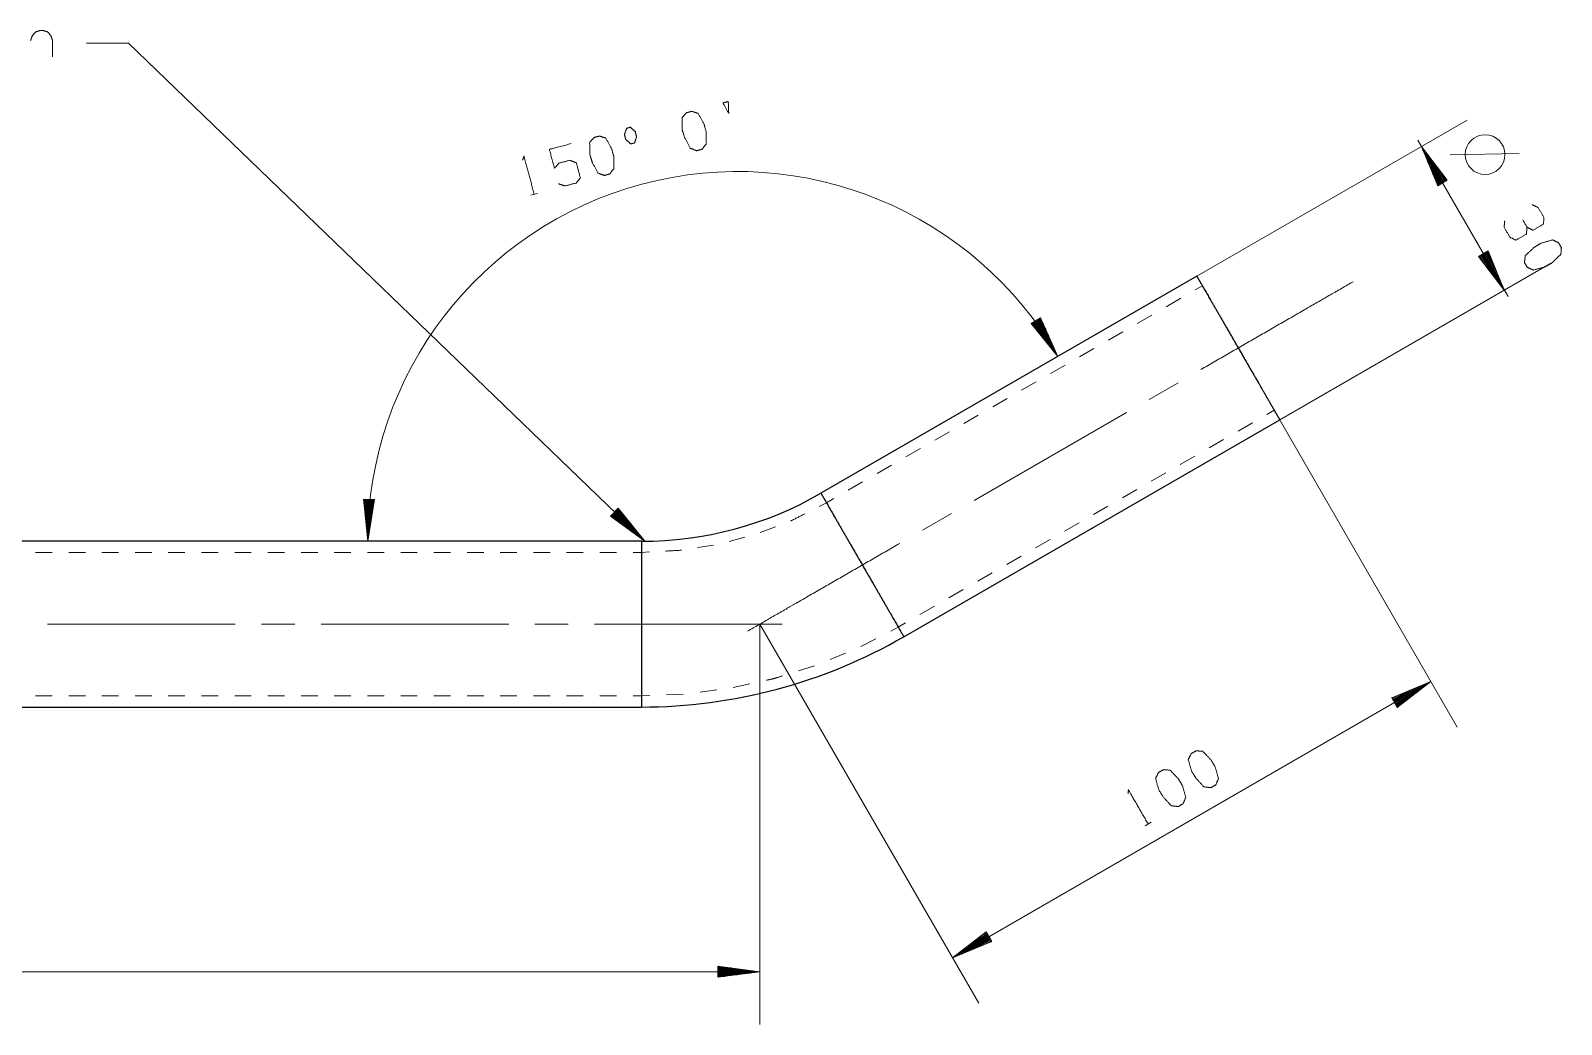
# Paper-space layout 'SHT2' of a CAD drawing. Header units: millimetres. Extents: x 0 to 420, y 0 to 297.
# Drawn here: x 199.8 to 292.1, y 159 to 219 of the extents above; entities that cross this region are included whole.
import ezdxf

# ---------------------------------------------------------------- set-up
doc = ezdxf.new("R2010")
doc.units = ezdxf.units.MM
doc.layers.add('101', color=7, linetype='Continuous', true_color=0xffffff)

psp = doc.layouts.new('SHT2')

# ---------------------------------------------------------------- linework, layer by layer
at = {"layer": '101', "color": 22, "linetype": 'Continuous', "lineweight": 18}
for p, q in [((203.136, 218.247), (205.676, 218.247)), ((205.676, 218.247), (236.816, 188.191)), ((270.125, 204.187), (286.424, 213.597)), ((283.449, 212.4), (288.9, 202.958)), ((285.234, 209.977), (283.675, 212.009)), ((283.675, 212.009), (284.655, 209.643)), ((284.923, 209.797), (283.749, 211.83)), ((284.967, 209.822), (283.793, 211.855)), ((285.011, 209.848), (284.03, 211.546)), ((284.879, 209.772), (283.898, 211.47)), ((284.835, 209.746), (284.047, 211.111)), ((284.791, 209.721), (284.196, 210.751)), ((285.055, 209.873), (284.267, 211.238)), ((285.099, 209.899), (284.504, 210.929)), ((285.143, 209.924), (284.741, 210.62)), ((284.747, 209.695), (284.345, 210.391)), ((284.703, 209.67), (284.494, 210.032)), ((284.659, 209.645), (284.643, 209.672)), ((284.659, 209.645), (284.643, 209.672)), ((284.655, 209.643), (285.234, 209.977)), ((285.187, 209.949), (284.978, 210.311)), ((285.231, 209.975), (285.215, 210.002)), ((285.231, 209.975), (285.215, 210.002)), ((287.694, 205.716), (287.115, 205.382)), ((287.115, 205.382), (288.675, 203.349)), ((287.119, 205.384), (287.135, 205.356)), ((287.119, 205.384), (287.135, 205.356)), ((287.163, 205.409), (287.372, 205.047)), ((287.207, 205.435), (287.608, 204.739)), ((287.251, 205.46), (287.845, 204.43)), ((287.295, 205.485), (288.082, 204.121)), ((287.339, 205.511), (288.319, 203.812)), ((287.383, 205.536), (288.556, 203.504)), ((287.427, 205.562), (288.6, 203.529)), ((287.471, 205.587), (288.451, 203.889)), ((287.515, 205.612), (288.302, 204.248)), ((287.559, 205.638), (288.153, 204.608)), ((287.603, 205.663), (288.004, 204.967)), ((287.647, 205.689), (287.855, 205.327)), ((287.691, 205.714), (287.707, 205.686)), ((287.691, 205.714), (287.707, 205.686)), ((288.675, 203.349), (287.694, 205.716)), ((275.125, 195.526), (291.424, 204.937)), ((260.696, 201.685), (260.126, 201.335)), ((260.126, 201.335), (261.743, 199.347)), ((260.13, 201.337), (260.147, 201.31)), ((260.13, 201.337), (260.147, 201.31)), ((260.173, 201.364), (260.392, 201.008)), ((260.216, 201.39), (260.638, 200.706)), ((260.26, 201.417), (260.883, 200.404)), ((260.303, 201.443), (261.129, 200.102)), ((260.346, 201.47), (261.375, 199.8)), ((260.389, 201.497), (261.62, 199.498)), ((260.433, 201.523), (261.664, 199.525)), ((260.476, 201.55), (261.504, 199.88)), ((260.519, 201.577), (261.345, 200.235)), ((260.562, 201.603), (261.186, 200.59)), ((260.606, 201.63), (261.027, 200.946)), ((260.649, 201.657), (260.868, 201.301)), ((260.692, 201.683), (260.709, 201.656)), ((260.692, 201.683), (260.709, 201.656)), ((261.743, 199.347), (260.696, 201.685)), ((272.625, 199.856), (285.836, 176.975)), ((220.509, 190.719), (219.841, 190.738)), ((219.841, 190.738), (220.103, 188.19)), ((219.845, 190.738), (219.844, 190.706)), ((219.845, 190.738), (219.844, 190.706)), ((219.896, 190.737), (219.884, 190.319)), ((219.946, 190.735), (219.924, 189.932)), ((219.997, 190.734), (219.963, 189.545)), ((220.048, 190.732), (220.003, 189.158)), ((220.099, 190.731), (220.043, 188.771)), ((220.149, 190.729), (220.083, 188.383)), ((220.103, 188.19), (220.509, 190.719)), ((220.2, 190.728), (220.134, 188.382)), ((220.251, 190.727), (220.195, 188.766)), ((220.302, 190.725), (220.257, 189.15)), ((220.353, 190.724), (220.319, 189.535)), ((220.403, 190.722), (220.381, 189.919)), ((220.454, 190.721), (220.442, 190.303)), ((220.505, 190.719), (220.504, 190.688)), ((220.505, 190.719), (220.504, 190.688)), ((235.221, 190.195), (234.757, 189.714)), ((234.757, 189.714), (236.816, 188.191)), ((234.759, 189.717), (234.782, 189.695)), ((234.759, 189.717), (234.782, 189.695)), ((234.795, 189.754), (235.095, 189.464)), ((234.83, 189.79), (235.408, 189.232)), ((234.865, 189.827), (235.721, 189.001)), ((234.901, 189.863), (236.034, 188.769)), ((234.936, 189.9), (236.347, 188.538)), ((234.971, 189.936), (236.66, 188.306)), ((235.006, 189.973), (236.695, 188.343)), ((235.042, 190.01), (236.453, 188.648)), ((235.077, 190.046), (236.21, 188.952)), ((235.112, 190.083), (235.968, 189.257)), ((235.148, 190.119), (235.726, 189.561)), ((235.183, 190.156), (235.483, 189.866)), ((235.218, 190.192), (235.241, 190.17)), ((235.218, 190.192), (235.241, 190.17)), ((236.816, 188.191), (235.221, 190.195)), ((243.757, 183.19), (243.757, 159.035)), ((243.757, 183.19), (256.968, 160.308)), ((255.381, 163.058), (284.248, 179.724)), ((284.248, 179.724), (281.881, 178.744)), ((281.96, 178.608), (282.99, 179.203)), ((281.985, 178.564), (283.349, 179.352)), ((282.01, 178.52), (283.709, 179.501)), ((282.036, 178.476), (284.069, 179.65)), ((282.061, 178.432), (284.094, 179.606)), ((282.087, 178.388), (283.785, 179.369)), ((282.216, 178.165), (284.248, 179.724)), ((281.881, 178.744), (282.216, 178.165)), ((281.883, 178.74), (281.911, 178.756)), ((281.883, 178.74), (281.911, 178.756)), ((281.909, 178.696), (282.271, 178.905)), ((281.934, 178.652), (282.63, 179.054)), ((282.112, 178.344), (283.476, 179.132)), ((282.137, 178.3), (283.168, 178.895)), ((282.163, 178.256), (282.859, 178.658)), ((282.188, 178.212), (282.55, 178.421)), ((282.214, 178.168), (282.241, 178.184)), ((282.214, 178.168), (282.241, 178.184)), ((257.413, 164.617), (255.381, 163.058)), ((257.542, 164.394), (255.844, 163.413)), ((257.517, 164.438), (256.153, 163.65)), ((257.492, 164.482), (256.461, 163.887)), ((257.466, 164.526), (256.77, 164.124)), ((257.441, 164.57), (257.079, 164.361)), ((257.415, 164.614), (257.388, 164.598)), ((257.415, 164.614), (257.388, 164.598)), ((257.748, 164.038), (257.413, 164.617)), ((255.381, 163.058), (257.748, 164.038)), ((257.568, 164.35), (255.535, 163.176)), ((257.593, 164.306), (255.561, 163.132)), ((257.619, 164.262), (255.92, 163.281)), ((257.644, 164.218), (256.28, 163.43)), ((257.669, 164.174), (256.639, 163.579)), ((257.695, 164.13), (256.999, 163.728)), ((257.72, 164.086), (257.358, 163.877)), ((257.746, 164.042), (257.718, 164.026)), ((257.746, 164.042), (257.718, 164.026)), ((241.217, 162.545), (241.217, 161.876)), ((243.757, 162.21), (241.217, 162.545)), ((241.217, 162.54), (241.249, 162.54)), ((241.217, 162.54), (241.249, 162.54)), ((243.757, 162.21), (88.757, 162.21)), ((241.217, 162.49), (241.635, 162.49)), ((241.217, 162.439), (242.021, 162.439)), ((241.217, 162.388), (242.407, 162.388)), ((241.217, 162.337), (242.793, 162.337)), ((241.217, 162.286), (243.179, 162.286)), ((241.217, 162.236), (243.565, 162.236)), ((241.217, 161.876), (243.757, 162.21)), ((241.217, 162.185), (243.565, 162.185)), ((241.217, 162.134), (243.179, 162.134)), ((241.217, 162.083), (242.793, 162.083)), ((241.217, 162.032), (242.407, 162.032)), ((241.217, 161.982), (242.021, 161.982)), ((241.217, 161.931), (241.635, 161.931)), ((241.217, 161.88), (241.249, 161.88)), ((241.217, 161.88), (241.249, 161.88))]:
    psp.add_line(p, q, dxfattribs=at)
at = {"layer": '101', "color": 72, "linetype": 'Continuous', "lineweight": 18}
for p, q in [((285.405, 211.509), (289.566, 211.602)), ((229.943, 209.081), (230.353, 209.19)), ((267, 171.027), (267.367, 171.239))]:
    psp.add_line(p, q, dxfattribs=at)
at = {"layer": '101', "color": 151, "linetype": 'Continuous', "lineweight": 25}
for p, q in [((270.125, 204.187), (247.445, 191.093)), ((252.445, 182.432), (275.125, 195.526)), ((236.612, 188.19), (120.424, 188.19)), ((93.757, 178.19), (236.612, 178.19))]:
    psp.add_line(p, q, dxfattribs=at)
at = {"layer": '101', "color": 53, "linetype": 'Continuous', "lineweight": 18}
for p, q in [((270.458, 203.609), (270.022, 203.357)), ((269.15, 202.854), (268.278, 202.35)), ((267.405, 201.847), (266.533, 201.343)), ((265.661, 200.839), (264.788, 200.336)), ((263.916, 199.832), (263.044, 199.328)), ((262.172, 198.825), (261.299, 198.321)), ((260.427, 197.818), (259.555, 197.314)), ((258.682, 196.81), (257.81, 196.307)), ((256.938, 195.803), (256.066, 195.3)), ((274.355, 195.852), (274.792, 196.104)), ((272.611, 194.845), (273.483, 195.348)), ((255.193, 194.796), (254.321, 194.292)), ((270.866, 193.837), (271.739, 194.341)), ((253.449, 193.789), (252.576, 193.285)), ((269.122, 192.83), (269.994, 193.334)), ((251.704, 192.781), (250.832, 192.278)), ((267.377, 191.823), (268.249, 192.327)), ((249.96, 191.774), (249.087, 191.271)), ((265.633, 190.816), (266.505, 191.319)), ((247.779, 190.515), (247.345, 190.294)), ((248.215, 190.767), (247.779, 190.515)), ((263.888, 189.808), (264.76, 190.312)), ((242.855, 188.44), (241.914, 188.188)), ((244.696, 189.07), (243.786, 188.721)), ((262.143, 188.801), (263.016, 189.305)), ((201.065, 187.523), (200.064, 187.523)), ((203.068, 187.523), (202.066, 187.523)), ((205.07, 187.523), (204.069, 187.523)), ((207.073, 187.523), (206.072, 187.523)), ((209.076, 187.523), (208.074, 187.523)), ((211.078, 187.523), (210.077, 187.523)), ((213.081, 187.523), (212.08, 187.523)), ((215.084, 187.523), (214.082, 187.523)), ((217.086, 187.523), (216.085, 187.523)), ((219.089, 187.523), (218.088, 187.523)), ((221.092, 187.523), (220.09, 187.523)), ((223.094, 187.523), (222.093, 187.523)), ((225.097, 187.523), (224.096, 187.523)), ((227.1, 187.523), (226.098, 187.523)), ((229.102, 187.523), (228.101, 187.523)), ((231.105, 187.523), (230.104, 187.523)), ((233.108, 187.523), (232.106, 187.523)), ((235.11, 187.523), (234.109, 187.523)), ((236.612, 187.523), (236.111, 187.523)), ((237.099, 187.549), (236.612, 187.523)), ((240.967, 187.965), (240.005, 187.813)), ((260.399, 187.794), (261.271, 188.298)), ((258.654, 186.787), (259.527, 187.29)), ((256.91, 185.78), (257.782, 186.283)), ((255.165, 184.772), (256.037, 185.276)), ((253.421, 183.765), (254.293, 184.269)), ((251.662, 182.776), (252.112, 183.01)), ((252.112, 183.01), (252.548, 183.261)), ((249.863, 181.839), (250.763, 182.307)), ((247.996, 181.049), (248.933, 181.438)), ((246.086, 180.37), (247.054, 180.675)), ((240.152, 179.085), (241.157, 179.217)), ((242.16, 179.364), (243.15, 179.584)), ((200.064, 178.856), (201.065, 178.856)), ((202.066, 178.856), (203.068, 178.856)), ((204.069, 178.856), (205.07, 178.856)), ((206.072, 178.856), (207.073, 178.856)), ((208.074, 178.856), (209.076, 178.856)), ((210.077, 178.856), (211.078, 178.856)), ((212.08, 178.856), (213.081, 178.856)), ((214.082, 178.856), (215.084, 178.856)), ((216.085, 178.856), (217.086, 178.856)), ((218.088, 178.856), (219.089, 178.856)), ((220.09, 178.856), (221.092, 178.856)), ((222.093, 178.856), (223.094, 178.856)), ((224.096, 178.856), (225.097, 178.856)), ((226.098, 178.856), (227.1, 178.856)), ((228.101, 178.856), (229.102, 178.856)), ((230.104, 178.856), (231.105, 178.856)), ((232.106, 178.856), (233.108, 178.856)), ((234.109, 178.856), (235.11, 178.856)), ((236.111, 178.856), (236.612, 178.856)), ((236.612, 178.856), (237.119, 178.879)), ((238.132, 178.923), (239.145, 178.967))]:
    psp.add_line(p, q, dxfattribs=at)
at = {"layer": '101', "color": 151, "linetype": 'Continuous', "lineweight": 18}
for p, q in [((267.255, 196.756), (268.993, 197.759)), ((256.69, 190.657), (265.88, 195.962)), ((253.578, 188.859), (255.315, 189.863)), ((200.783, 183.19), (212.105, 183.19)), ((213.692, 183.19), (215.699, 183.19)), ((217.286, 183.19), (228.609, 183.19)), ((230.196, 183.19), (232.203, 183.19))]:
    psp.add_line(p, q, dxfattribs=at)
at = {"layer": '101', "color": 72, "linetype": 'Continuous', "lineweight": 18}
psp.add_circle((287.515, 211.53), 1.2, dxfattribs=at)
at = {"layer": '101', "color": 22, "linetype": 'Continuous', "lineweight": 18}
psp.add_arc((242.418, 188.19), 22.315, 30, 180, dxfattribs=at)
at = {"layer": '101', "color": 151, "linetype": 'Continuous', "lineweight": 25}
for radius in [21.667, 31.667]:
    psp.add_arc((236.612, 209.856), radius, 270, 300, dxfattribs=at)
at = {"layer": '101', "color": 72, "linetype": 'Continuous', "lineweight": 18}
for points, knots in [([(199.767, 218.409), (199.873, 218.709), (200.067, 218.934), (200.314, 219.009), (200.544, 219.009), (200.792, 218.934), (200.986, 218.709), (201.092, 218.409), (201.092, 217.434)], [0, 0, 0.107754, 0.208453, 0.296011, 0.373821, 0.461379, 0.562078, 0.669834, 1, 1]), ([(241.884, 214.014), (241.532, 214.644), (241.856, 214.731), (241.884, 214.014)], [0, 0, 0.406594, 0.595726, 1, 1]), ([(240.272, 211.848), (240.532, 212.177), (240.521, 212.898), (240.398, 213.357), (240.04, 214.012), (239.657, 214.142), (239.333, 214.055), (239.067, 213.751), (239.084, 213.005), (239.224, 212.551), (239.559, 211.916), (239.948, 211.761), (240.272, 211.848)], [0, 0, 0.067526, 0.183972, 0.260584, 0.380943, 0.446141, 0.500306, 0.565505, 0.685864, 0.762529, 0.87831, 0.945835, 1, 1]), ([(234.7, 210.355), (234.959, 210.683), (234.949, 211.405), (234.826, 211.864), (234.468, 212.519), (234.085, 212.649), (233.761, 212.562), (233.494, 212.258), (233.511, 211.512), (233.651, 211.058), (233.986, 210.423), (234.375, 210.268), (234.7, 210.355)], [0, 0, 0.067526, 0.18397, 0.260583, 0.380945, 0.446142, 0.500308, 0.565504, 0.685864, 0.762528, 0.878311, 0.945836, 1, 1]), ([(235.983, 212.174), (236.205, 212.234), (236.326, 212.603), (236.242, 212.916), (235.953, 213.176), (235.731, 213.116), (235.593, 212.743), (235.677, 212.429), (235.983, 212.174)], [0, 0, 0.085679, 0.230394, 0.351583, 0.496291, 0.581977, 0.730392, 0.85158, 1, 1]), ([(231.623, 209.764), (232.006, 209.633), (232.672, 209.812), (232.938, 210.116), (232.692, 211.033), (232.303, 211.188), (231.637, 211.01), (231.371, 210.705), (231.067, 211.84), (232.381, 212.193)], [0, 0, 0.062228, 0.168344, 0.230573, 0.376817, 0.441265, 0.547381, 0.609608, 0.790489, 1, 1]), ([(229.449, 211.2), (229.534, 211.43), (230.148, 209.135)], [0, 0, 0.093489, 1, 1]), ([(290.048, 207.144), (290.41, 206.965), (291.038, 207.328), (291.065, 207.731), (290.72, 208.328), (290.358, 208.507)], [0, 0, 0.153876, 0.429852, 0.58373, 0.846124, 1, 1]), ([(288.699, 207.529), (288.664, 207.141), (289.008, 206.544), (289.371, 206.365), (289.999, 206.728), (290.048, 207.144), (289.791, 207.588)], [0, 0, 0.124122, 0.343688, 0.472445, 0.703377, 0.836731, 1, 1]), ([(290.058, 204.725), (290.443, 204.56), (291.137, 204.756), (291.548, 204.994), (292.088, 205.51), (292.115, 205.913), (291.947, 206.204), (291.584, 206.382), (290.868, 206.173), (290.465, 205.92), (289.939, 205.432), (289.89, 205.016), (290.058, 204.725)], [0, 0, 0.067525, 0.183971, 0.260584, 0.380944, 0.446144, 0.500308, 0.565506, 0.685864, 0.762531, 0.87831, 0.945835, 1, 1]), ([(271.264, 173.489), (271.43, 173.874), (271.233, 174.568), (270.995, 174.98), (270.48, 175.519), (270.077, 175.546), (269.786, 175.378), (269.607, 175.015), (269.817, 174.299), (270.07, 173.897), (270.557, 173.37), (270.973, 173.321), (271.264, 173.489)], [0, 0, 0.067528, 0.183974, 0.260584, 0.380944, 0.446144, 0.500307, 0.565506, 0.685865, 0.762529, 0.87831, 0.945835, 1, 1]), ([(269.293, 172.351), (269.458, 172.735), (269.261, 173.43), (269.024, 173.841), (268.508, 174.381), (268.105, 174.408), (267.814, 174.24), (267.636, 173.877), (267.845, 173.161), (268.098, 172.758), (268.586, 172.232), (269.002, 172.183), (269.293, 172.351)], [0, 0, 0.067527, 0.183973, 0.260585, 0.380945, 0.446142, 0.500306, 0.565504, 0.685864, 0.762529, 0.87831, 0.945835, 1, 1]), ([(265.973, 172.946), (265.996, 173.19), (267.183, 171.133)], [0, 0, 0.093488, 1, 1])]:
    psp.add_open_spline(points, degree=1, knots=knots, dxfattribs=at)
at = {"layer": '101', "color": 151, "linetype": 'Continuous', "lineweight": 25}
for points, knots in [([(270.125, 204.187), (270.341, 203.812), (270.952, 202.754), (271.852, 201.195), (272.886, 199.404), (273.875, 197.691), (274.648, 196.353), (274.909, 195.901), (275.125, 195.526)], [0, 0, 0.043227, 0.165436, 0.345491, 0.552264, 0.749999, 0.904507, 0.956773, 1, 1]), ([(247.445, 191.093), (247.662, 190.718), (248.273, 189.66), (249.173, 188.101), (250.207, 186.31), (250.718, 185.424), (251.618, 183.865), (252.229, 182.807), (252.445, 182.432)], [0, 0, 0.043228, 0.165434, 0.345491, 0.552264, 0.654509, 0.834566, 0.956772, 1, 1]), ([(236.612, 188.19), (236.612, 187.758), (236.612, 186.535), (236.612, 184.735), (236.612, 182.667), (236.612, 180.69), (236.612, 179.145), (236.612, 178.299), (236.612, 178.19)], [0, 0, 0.043226, 0.165433, 0.34549, 0.552265, 0.749999, 0.904508, 0.989074, 1, 1])]:
    psp.add_open_spline(points, degree=1, knots=knots, dxfattribs=at)
at = {"layer": '101', "color": 151, "linetype": 'Continuous', "lineweight": 18}
for points, knots in [([(270.368, 198.553), (276.808, 202.272), (279.558, 203.859)], [0, 0, 0.700801, 1, 1]), ([(243.013, 182.76), (245.762, 184.347), (252.203, 188.066)], [0, 0, 0.299199, 1, 1]), ([(233.79, 183.19), (237.112, 183.19), (245.112, 183.19)], [0, 0, 0.293413, 1, 1])]:
    psp.add_open_spline(points, degree=1, knots=knots, dxfattribs=at)
at = {"layer": '101', "color": 53, "linetype": 'Continuous', "lineweight": 18}
for points, knots in [([(246.477, 189.852), (245.696, 189.454), (245.605, 189.419)], [0, 0, 0.9, 1, 1]), ([(239.043, 187.661), (238.947, 187.645), (238.071, 187.6)], [0, 0, 0.099998, 1, 1]), ([(244.14, 179.803), (244.636, 179.913), (245.119, 180.065)], [0, 0, 0.499994, 1, 1])]:
    psp.add_open_spline(points, degree=1, knots=knots, dxfattribs=at)

doc.saveas('drawing.dxf')
